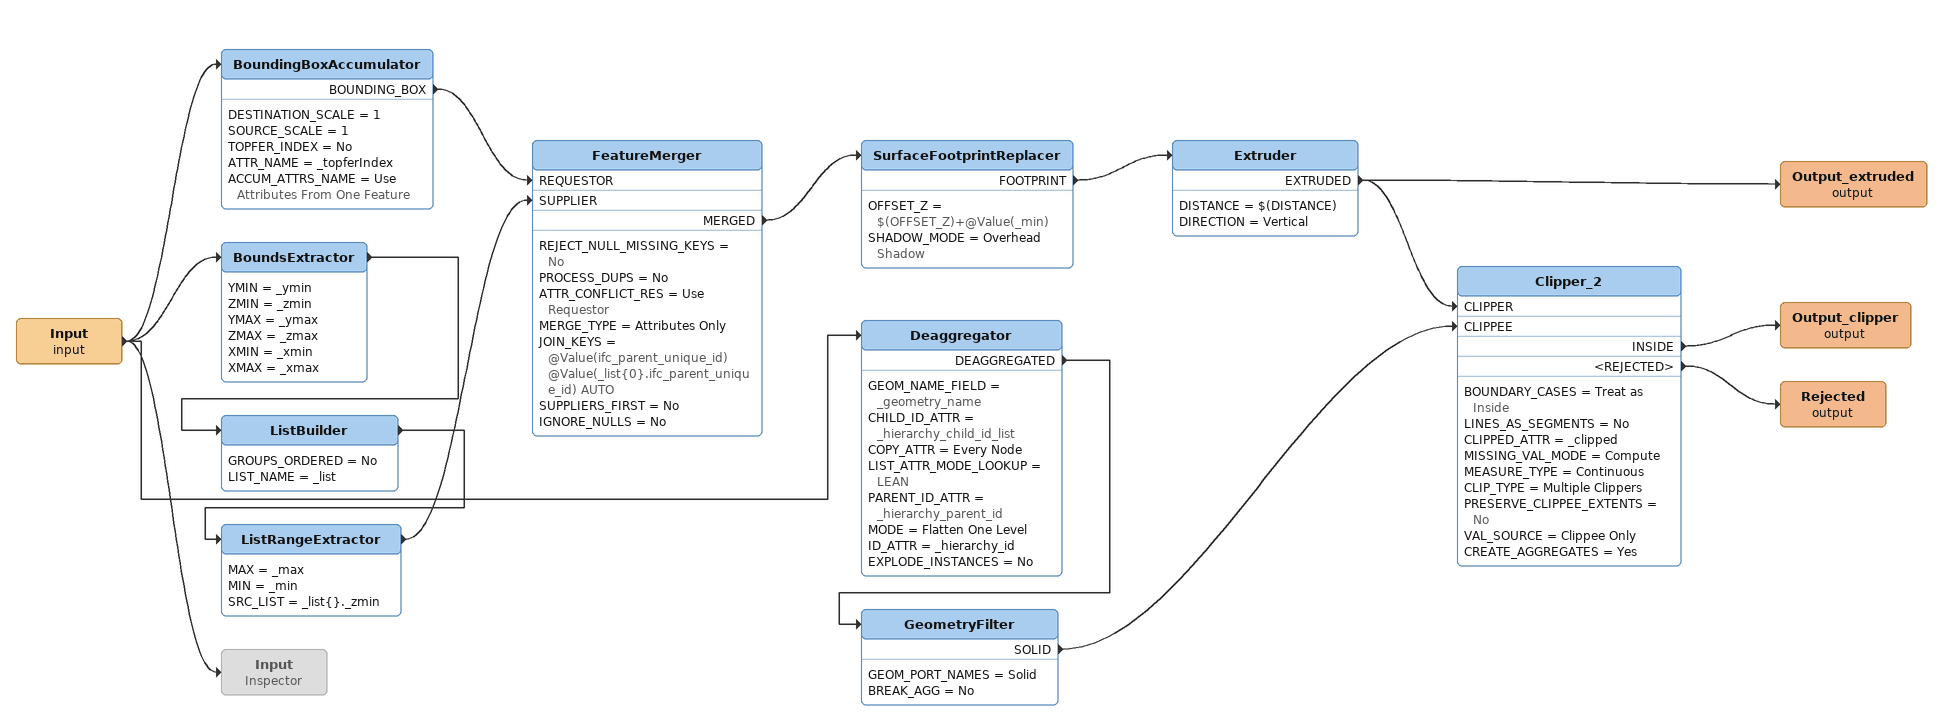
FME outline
Input (input)
    -> Deaggregator
    -> BoundsExtractor
    -> BoundingBoxAccumulator
    -> Input
BoundingBoxAccumulator
    DESTINATION_SCALE = 1
    SOURCE_SCALE = 1
    TOPFER_INDEX = No
    ATTR_NAME = _topferIndex
    ACCUM_ATTRS_NAME = Use Attributes From One Feature
    BOUNDING_BOX -> FeatureMerger [REQUESTOR]
BoundsExtractor
    YMIN = _ymin
    ZMIN = _zmin
    YMAX = _ymax
    ZMAX = _zmax
    XMIN = _xmin
    XMAX = _xmax
    -> ListBuilder
ListBuilder
    GROUPS_ORDERED = No
    LIST_NAME = _list
    -> ListRangeExtractor
ListRangeExtractor
    MAX = _max
    MIN = _min
    SRC_LIST = _list{}._zmin
    -> FeatureMerger [SUPPLIER]
FeatureMerger
    REJECT_NULL_MISSING_KEYS = No
    PROCESS_DUPS = No
    ATTR_CONFLICT_RES = Use Requestor
    MERGE_TYPE = Attributes Only
    JOIN_KEYS = @Value(ifc_parent_unique_id) @Value(_list{0}.ifc_parent_unique_id) AUTO
    SUPPLIERS_FIRST = No
    IGNORE_NULLS = No
    MERGED -> SurfaceFootprintReplacer
SurfaceFootprintReplacer
    OFFSET_Z = $(OFFSET_Z)+@Value(_min)
    SHADOW_MODE = Overhead Shadow
    FOOTPRINT -> Extruder
Extruder
    DISTANCE = $(DISTANCE)
    DIRECTION = Vertical
    EXTRUDED -> Clipper_2 [CLIPPER]
    EXTRUDED -> Output_extruded (output)
Output_extruded (output)
Deaggregator
    GEOM_NAME_FIELD = _geometry_name
    CHILD_ID_ATTR = _hierarchy_child_id_list
    COPY_ATTR = Every Node
    LIST_ATTR_MODE_LOOKUP = LEAN
    PARENT_ID_ATTR = _hierarchy_parent_id
    MODE = Flatten One Level
    ID_ATTR = _hierarchy_id
    EXPLODE_INSTANCES = No
    DEAGGREGATED -> GeometryFilter
GeometryFilter
    GEOM_PORT_NAMES = Solid
    BREAK_AGG = No
    SOLID -> Clipper_2 [CLIPPEE]
Clipper_2
    BOUNDARY_CASES = Treat as Inside
    LINES_AS_SEGMENTS = No
    CLIPPED_ATTR = _clipped
    MISSING_VAL_MODE = Compute
    MEASURE_TYPE = Continuous
    CLIP_TYPE = Multiple Clippers
    PRESERVE_CLIPPEE_EXTENTS = No
    VAL_SOURCE = Clippee Only
    CREATE_AGGREGATES = Yes
    INSIDE -> Output_clipper (output)
    <REJECTED> -> Rejected (output)
Output_clipper (output)
Rejected (output)
Input: Inspector [off]
